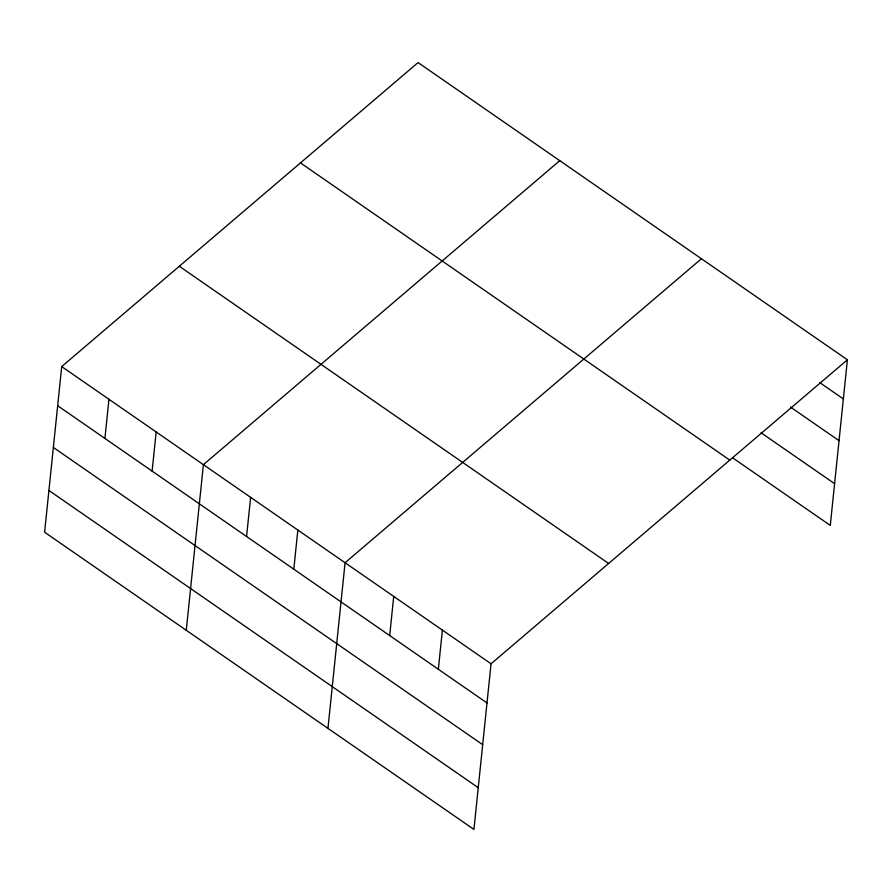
<?xml version="1.0" encoding="UTF-8"?>
<svg xmlns="http://www.w3.org/2000/svg" width="892" height="892" viewBox="0 0 892 892"><rect width="100%" height="100%" fill="white"/><g stroke="black" fill="none" stroke-linecap="round" stroke-linejoin="round"><path stroke-width="1.34" d="M61.715 366.579L44.6 532.212L473.931 829.426L491.046 663.793L847.4 359.788L418.069 62.574L61.715 366.579L491.046 663.793M104.899 438.418L108.947 399.281M152.119 471.11L156.167 431.973M186.272 630.287L203.398 464.665L559.752 160.66M246.571 536.493L250.619 497.357M293.803 569.185L297.85 530.049M327.955 728.363L345.07 562.74L701.424 258.736M389.681 635.572L393.729 596.425M438.34 669.256L442.387 630.109M847.4 359.788L830.285 525.421L732.968 458.053M819.592 382.478L843.353 398.936M790.39 406.986L839.038 440.67M761.043 432.754L834.6 483.676M300.481 162.901L729.801 460.116M179.314 266.262L608.634 563.476M57.668 405.726L486.999 702.941M53.353 447.461L482.683 744.675M48.915 490.466L478.235 787.681"/></g></svg>
